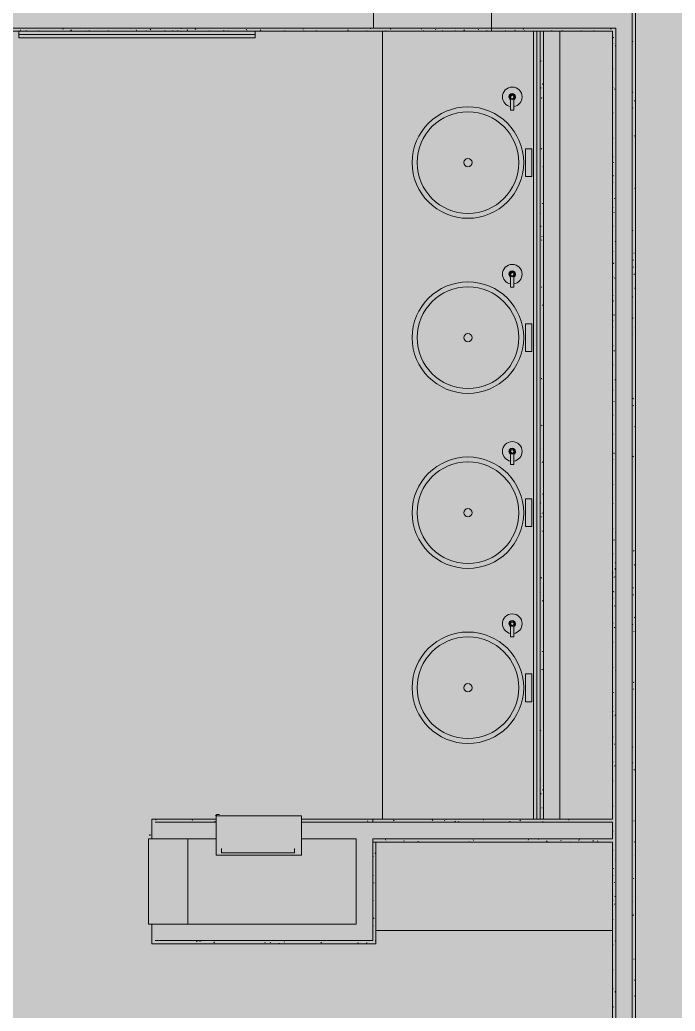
# Model space of a CAD drawing. Header units: inches. Extents: x 4757 to 6765, y 9919 to 10946.
# Drawn here: x 5938.7 to 6038.5, y 10120 to 10271 of the extents above; entities that cross this region are included whole.
import ezdxf

# ---------------------------------------------------------------- set-up
doc = ezdxf.new("R2010")
doc.units = ezdxf.units.IN
doc.header["$MEASUREMENT"] = 0
for name, color, linetype, lineweight in [('A-DETL-GENF', 92, 'Continuous', 9), ('A-EQPM', 7, 'Continuous', 9), ('A-FLOR-CASE', 7, 'Continuous', 9), ('A-WALL-PATT', 111, 'Continuous', 13), ('I-WALL', 2, 'Continuous', 9), ('Propidex Polylines', 7, 'Continuous', 9), ('Rosslyn Plaza North_1777 North Kent St _W632_-09_dwg', 8, 'Continuous', 9), ('S-COLS', 7, 'Continuous', 9)]:
    doc.layers.add(name, color=color, linetype=linetype, lineweight=lineweight)

# ---------------------------------------------------------------- blocks, each defined once
blk = doc.blocks.new('Rosslyn Plaza North_1777 North Kent St _W632_-09_dwg-6954577-Level XX  POWER _ SIGNAL')
at = {"lineweight": 9, "flags": 128}
for points in [[(5969.1, 10149.97), (5968.71, 10149.97), (5968.66, 10149.93), (5968.48, 10149.79)], [(5958.54, 10146.78), (5958.54, 10146.91), (5958.44, 10146.78)], [(5969.42, 10144.79), (5969.42, 10144.16), (5980.54, 10144.16), (5980.54, 10144.79)]]:
    blk.add_lwpolyline(points, dxfattribs=at)
at = {"layer": 'A-EQPM', "flags": 128}
for points in [[(5974.54, 10269.29), (5974.54, 10268.29), (5938.54, 10268.29), (5938.54, 10269.29), (5938.54, 10268.79), (5974.54, 10268.79), (5974.54, 10269.29), (5938.54, 10269.29)], [(6017.92, 10149.29), (6016.92, 10149.29), (6016.92, 10269.29), (6017.92, 10269.29), (6017.42, 10269.29), (6017.42, 10149.29), (6017.92, 10149.29), (6017.92, 10269.29)], [(5968.6, 10143.79), (5981.6, 10143.79), (5981.6, 10149.79), (5968.6, 10149.79)], [(5964.29, 10133.29), (5964.29, 10146.29), (5958.29, 10146.29), (5958.29, 10133.29)]]:
    blk.add_lwpolyline(points, close=True, dxfattribs=at)
for points in [[(6013.42, 10259.19), (6013.42, 10257.29), (6013.92, 10257.29), (6013.92, 10259.19)], [(6013.42, 10232.19), (6013.42, 10230.29), (6013.92, 10230.29), (6013.92, 10232.19)], [(6013.42, 10205.19), (6013.42, 10203.29), (6013.92, 10203.29), (6013.92, 10205.19)], [(6013.42, 10178.94), (6013.42, 10177.04), (6013.92, 10177.04), (6013.92, 10178.94)]]:
    blk.add_lwpolyline(points, dxfattribs=at)
at = {"layer": 'A-EQPM'}
for centre, radius, start, end in [((6013.67, 10259.29), 1.5, 0, 180), ((6013.67, 10259.29), 1.5, 179.9961, 260.6628), ((6013.67, 10259.29), 0.5, 0, 180), ((6013.67, 10259.29), 0.5, 180.0227, 240.0227), ((6013.67, 10259.29), 0.382, 0, 180), ((6013.67, 10259.29), 0.382, 180, 0), ((6013.67, 10259.29), 0.25, 0, 180), ((6013.67, 10259.29), 0.25, 180, 0), ((6013.67, 10259.29), 1.5, 279.3373, 0.0039), ((6013.67, 10259.29), 0.5, 299.9773, 359.9773), ((6013.67, 10232.29), 1.5, 0, 180), ((6013.67, 10232.29), 1.5, 179.9961, 260.6628), ((6013.67, 10232.29), 0.5, 0, 180), ((6013.67, 10232.29), 0.5, 180.0227, 240.0227), ((6013.67, 10232.29), 0.382, 0, 180), ((6013.67, 10232.29), 0.382, 180, 0), ((6013.67, 10232.29), 0.25, 0, 180), ((6013.67, 10232.29), 0.25, 180, 0), ((6013.67, 10232.29), 1.5, 279.3373, 0.0039), ((6013.67, 10232.29), 0.5, 299.9773, 359.9773), ((6013.67, 10205.29), 1.5, 0, 180), ((6013.67, 10205.29), 0.5, 0, 180), ((6013.67, 10205.29), 1.5, 179.9961, 260.6628), ((6013.67, 10205.29), 0.5, 180.0227, 240.0227), ((6013.67, 10205.29), 0.382, 0, 180), ((6013.67, 10205.29), 0.382, 180, 0), ((6013.67, 10205.29), 0.25, 0, 180), ((6013.67, 10205.29), 0.25, 180, 0), ((6013.67, 10205.29), 1.5, 279.3373, 0.0039), ((6013.67, 10205.29), 0.5, 299.9773, 359.9773), ((6013.67, 10179.04), 1.5, 0, 180), ((6013.67, 10179.04), 1.5, 179.9961, 260.6628), ((6013.67, 10179.04), 0.5, 0, 180), ((6013.67, 10179.04), 0.5, 180.0227, 240.0227), ((6013.67, 10179.04), 0.382, 0, 180), ((6013.67, 10179.04), 0.382, 180, 0), ((6013.67, 10179.04), 0.25, 0, 180), ((6013.67, 10179.04), 0.25, 180, 0), ((6013.67, 10179.04), 1.5, 279.3373, 0.0039), ((6013.67, 10179.04), 0.5, 299.9773, 359.9773)]:
    blk.add_arc(centre, radius, start, end, dxfattribs=at)
at = {"layer": 'A-FLOR-CASE'}
for p, q in [((5993.92, 10269.29), (5993.92, 10149.29)), ((5992.92, 10132.29), (6028.92, 10132.29))]:
    blk.add_line(p, q, dxfattribs=at)
at = {"layer": 'A-FLOR-CASE', "flags": 128}
for points in [[(6015.67, 10247.16), (6016.67, 10247.16), (6016.67, 10251.41), (6015.67, 10251.41)], [(6015.67, 10220.5), (6016.67, 10220.5), (6016.67, 10224.75), (6015.67, 10224.75)], [(6015.67, 10193.83), (6016.67, 10193.83), (6016.67, 10198.08), (6015.67, 10198.08)], [(6015.67, 10167.16), (6016.67, 10167.16), (6016.67, 10171.41), (6015.67, 10171.41)]]:
    blk.add_lwpolyline(points, close=True, dxfattribs=at)
at = {"layer": 'A-FLOR-CASE'}
for centre in [(6006.92, 10249.29), (6006.92, 10222.62), (6006.92, 10195.95), (6006.92, 10169.29)]:
    blk.add_circle(centre, 0.625, dxfattribs=at)
for centre, radius, start, end in [((6006.92, 10249.29), 8.49, 0, 180), ((6006.92, 10249.29), 7.74, 0, 180), ((6006.92, 10249.29), 8.49, 180, 0), ((6006.92, 10249.29), 7.74, 180, 0), ((6006.92, 10222.62), 8.49, 0, 180), ((6006.92, 10222.62), 7.74, 0, 180), ((6006.92, 10222.62), 8.49, 180, 0), ((6006.92, 10222.62), 7.74, 180, 0), ((6006.92, 10195.95), 8.49, 0, 180), ((6006.92, 10195.95), 7.74, 0, 180), ((6006.92, 10195.95), 8.49, 180, 0), ((6006.92, 10195.95), 7.74, 180, 0), ((6006.92, 10169.29), 8.49, 0, 180), ((6006.92, 10169.29), 7.74, 0, 180), ((6006.92, 10169.29), 8.49, 180, 0), ((6006.92, 10169.29), 7.74, 180, 0)]:
    blk.add_arc(centre, radius, start, end, dxfattribs=at)
at = {"layer": 'A-WALL-PATT', "color": 7, "lineweight": 9}
for p, q in [((5938.81, 10269.53), (5938.75, 10269.42)), ((5939.63, 10269.35), (5939.75, 10269.35)), ((5941.55, 10269.35), (5941.67, 10269.35)), ((5945.29, 10269.58), (5945.23, 10269.69)), ((5946.35, 10269.35), (5946.47, 10269.35)), ((5946.55, 10269.5), (5946.49, 10269.39)), ((5946.57, 10269.29), (5946.54, 10269.34)), ((5948.69, 10269.37), (5948.65, 10269.29)), ((5949.23, 10269.35), (5949.35, 10269.35)), ((5952.11, 10269.35), (5952.23, 10269.35)), ((5955.18, 10269.75), (5955.15, 10269.79)), ((5955.59, 10269.79), (5955.54, 10269.71)), ((5956.49, 10269.4), (5956.43, 10269.5)), ((5957.87, 10269.35), (5957.99, 10269.35)), ((5958.63, 10269.52), (5958.57, 10269.63)), ((5960.75, 10269.35), (5960.88, 10269.35)), ((5962.03, 10269.43), (5961.97, 10269.32)), ((5962.67, 10269.35), (5962.79, 10269.35)), ((5963.34, 10269.78), (5963.28, 10269.67)), ((5964.23, 10269.43), (5964.17, 10269.54)), ((5965.48, 10269.65), (5965.42, 10269.54)), ((5967.47, 10269.35), (5967.59, 10269.35)), ((5969.83, 10269.33), (5969.76, 10269.45)), ((5970.35, 10269.35), (5970.47, 10269.35)), ((5973.22, 10269.62), (5973.16, 10269.51)), ((5973.23, 10269.35), (5973.35, 10269.35)), ((5975.37, 10269.49), (5975.3, 10269.38)), ((5978.99, 10269.35), (5979.11, 10269.35)), ((5981.85, 10269.63), (5981.79, 10269.74)), ((5981.87, 10269.35), (5981.99, 10269.35)), ((5983.79, 10269.35), (5983.92, 10269.35)), ((5988.59, 10269.35), (5988.71, 10269.35)), ((5988.7, 10269.55), (5988.64, 10269.44)), ((5991.47, 10269.35), (5991.59, 10269.35)), ((5992.16, 10269.77), (5992.09, 10269.66)), ((5994.35, 10269.35), (5994.47, 10269.35)), ((5995.19, 10269.57), (5995.12, 10269.68)), ((5996.46, 10269.29), (5996.44, 10269.33)), ((5999.9, 10269.74), (5999.83, 10269.63)), ((6000.11, 10269.35), (6000.23, 10269.35)), ((6002.04, 10269.61), (6001.98, 10269.5)), ((6002.99, 10269.35), (6003.11, 10269.35)), ((6004.91, 10269.35), (6005.03, 10269.35)), ((6005.07, 10269.73), (6005.04, 10269.79)), ((6006.38, 10269.38), (6006.32, 10269.49)), ((6008.52, 10269.51), (6008.46, 10269.62)), ((6009.71, 10269.35), (6009.83, 10269.35)), ((6012.59, 10269.35), (6012.71, 10269.35)), ((6014.07, 10269.32), (6014.05, 10269.29)), ((6014.12, 10269.41), (6014.06, 10269.52)), ((6015.38, 10269.67), (6015.31, 10269.56)), ((6015.47, 10269.35), (6015.59, 10269.35)), ((6018.77, 10269.79), (6018.77, 10269.78)), ((6019.72, 10269.32), (6019.65, 10269.43)), ((6021.23, 10269.35), (6021.35, 10269.35)), ((6024.11, 10269.35), (6024.23, 10269.35)), ((6026.03, 10269.35), (6026.15, 10269.35)), ((6026.53, 10269.79), (6026.51, 10269.75)), ((6028.71, 10269.73), (6028.65, 10269.62)), ((6029.07, 10268.42), (6029, 10268.31)), ((6032.04, 10267.81), (6031.98, 10267.7)), ((6018.35, 10267.43), (6018.42, 10267.43)), ((6028.92, 10267.43), (6029.03, 10267.43)), ((6029.42, 10267.11), (6029.35, 10267)), ((6018.09, 10264.78), (6018.03, 10264.67)), ((6018.35, 10265.51), (6018.42, 10265.51)), ((6028.92, 10263.59), (6029.03, 10263.59)), ((6032.42, 10264.6), (6032.42, 10264.6)), ((6018.35, 10262.63), (6018.42, 10262.63)), ((6018.09, 10260.62), (6018.03, 10260.73)), ((6018.32, 10261.32), (6018.25, 10261.21)), ((6028.92, 10260.71), (6029.03, 10260.71)), ((6029.28, 10260.43), (6029.22, 10260.54)), ((6018.19, 10259.18), (6018.12, 10259.07)), ((6032, 10260.07), (6031.94, 10259.96)), ((6032.36, 10258.76), (6032.29, 10258.65)), ((6032.03, 10257.59), (6031.97, 10257.7)), ((6018.35, 10256.87), (6018.42, 10256.87)), ((6028.92, 10256.87), (6029.03, 10256.87)), ((6018.35, 10254.95), (6018.42, 10254.95)), ((6028.92, 10253.03), (6029.03, 10253.03)), ((6029.42, 10253.67), (6029.41, 10253.66)), ((6032.29, 10253.3), (6032.23, 10253.41)), ((6032.42, 10253.11), (6032.39, 10253.05)), ((6018.15, 10251.44), (6018.09, 10251.33)), ((6018.35, 10252.07), (6018.42, 10252.07)), ((6028.92, 10250.15), (6029.03, 10250.15)), ((6018.38, 10248.59), (6018.32, 10248.7)), ((6029.09, 10249.24), (6029.03, 10249.35)), ((6029.09, 10247.34), (6029.03, 10247.23)), ((6018.35, 10246.31), (6018.42, 10246.31)), ((6028.92, 10246.31), (6029.03, 10246.31)), ((6032.42, 10245.42), (6032.35, 10245.31)), ((6018.35, 10244.39), (6018.42, 10244.39)), ((6029.31, 10243.89), (6029.25, 10243.78)), ((6018.29, 10243), (6018.22, 10243.11)), ((6028.92, 10242.47), (6029.03, 10242.47)), ((6017.94, 10241.69), (6017.92, 10241.71)), ((6017.99, 10241.56), (6017.93, 10241.45)), ((6018.35, 10241.51), (6018.42, 10241.51)), ((6029.18, 10241.74), (6029.12, 10241.63)), ((6018.06, 10239.54), (6018, 10239.65)), ((6028.92, 10239.59), (6029.03, 10239.59)), ((6032.03, 10238.99), (6031.97, 10238.88)), ((6018.19, 10237.4), (6018.13, 10237.51)), ((6018.21, 10238.1), (6018.15, 10237.99)), ((6029.39, 10237.21), (6029.32, 10237.32)), ((6018.35, 10235.75), (6018.42, 10235.75)), ((6028.92, 10235.75), (6029.03, 10235.75)), ((6032.14, 10234.37), (6032.07, 10234.48)), ((6032.25, 10235.54), (6032.19, 10235.43)), ((6018.35, 10233.83), (6018.42, 10233.83)), ((6029.15, 10234), (6029.09, 10233.89)), ((6032.12, 10233.4), (6032.06, 10233.29)), ((6028.92, 10231.91), (6029.03, 10231.91)), ((6029.29, 10231.62), (6029.23, 10231.73)), ((6032.27, 10232.22), (6032.2, 10232.33)), ((6032.42, 10231.99), (6032.41, 10231.97)), ((6018.18, 10230.36), (6018.12, 10230.25)), ((6018.35, 10230.95), (6018.42, 10230.95)), ((6028.94, 10230.3), (6028.92, 10230.34)), ((6032.4, 10230.08), (6032.33, 10230.19)), ((6028.92, 10229.03), (6029.03, 10229.03)), ((6032.04, 10228.77), (6031.98, 10228.88)), ((6018.36, 10227.52), (6018.29, 10227.63)), ((6029.07, 10228.16), (6029.01, 10228.27)), ((6029.2, 10226.02), (6029.13, 10226.13)), ((6032.09, 10225.66), (6032.03, 10225.55)), ((6018.35, 10225.19), (6018.42, 10225.19)), ((6028.92, 10225.19), (6029.03, 10225.19)), ((6028.99, 10224.12), (6028.92, 10224.01)), ((6032.42, 10224.3), (6032.38, 10224.24)), ((6018.35, 10223.27), (6018.42, 10223.27)), ((6031.95, 10223.17), (6031.92, 10223.23)), ((6028.92, 10221.35), (6029.03, 10221.35)), ((6018.35, 10220.39), (6018.42, 10220.39)), ((6029.21, 10220.67), (6029.15, 10220.56)), ((6028.92, 10218.47), (6029.03, 10218.47)), ((6018.17, 10216.32), (6018.1, 10216.43)), ((6029.36, 10216.14), (6029.3, 10216.25)), ((6031.93, 10215.77), (6031.92, 10215.76)), ((6018.35, 10214.63), (6018.42, 10214.63)), ((6028.92, 10214.63), (6029.03, 10214.63)), ((6032.11, 10213.29), (6032.05, 10213.4)), ((6018.35, 10212.71), (6018.42, 10212.71)), ((6029.18, 10212.93), (6029.11, 10212.82)), ((6032.15, 10212.32), (6032.09, 10212.21)), ((6028.92, 10210.79), (6029.03, 10210.79)), ((6018.2, 10209.29), (6018.14, 10209.18)), ((6018.35, 10209.83), (6018.42, 10209.83)), ((6032.37, 10209), (6032.31, 10209.12)), ((6028.92, 10207.91), (6029.03, 10207.91)), ((6018.42, 10205.82), (6018.36, 10205.72)), ((6018.42, 10204.37), (6018.4, 10204.41)), ((6029.17, 10204.94), (6029.11, 10205.05)), ((6032.12, 10204.58), (6032.05, 10204.47)), ((6018.3, 10203.69), (6018.23, 10203.58)), ((6018.35, 10204.07), (6018.42, 10204.07)), ((6028.92, 10204.07), (6029.03, 10204.07)), ((6032.42, 10203.18), (6032.4, 10203.16)), ((6018.35, 10202.15), (6018.42, 10202.15)), ((6031.92, 10202.1), (6031.92, 10202.11)), ((6028.92, 10200.23), (6029.03, 10200.23)), ((6018.36, 10198.7), (6018.3, 10198.81)), ((6018.35, 10199.27), (6018.42, 10199.27)), ((6018.01, 10197.39), (6017.95, 10197.5)), ((6028.92, 10197.35), (6029.03, 10197.35)), ((6018.14, 10195.25), (6018.08, 10195.36)), ((6018.26, 10195.95), (6018.2, 10195.84)), ((6018.27, 10193.11), (6018.21, 10193.21)), ((6018.35, 10193.51), (6018.42, 10193.51)), ((6028.92, 10193.51), (6029.03, 10193.51)), ((6029.42, 10193), (6029.4, 10193.03)), ((6017.92, 10191.79), (6017.92, 10191.79)), ((6018.35, 10191.59), (6018.42, 10191.59)), ((6029.2, 10191.85), (6029.14, 10191.74)), ((6028.92, 10189.67), (6029.03, 10189.67)), ((6032.22, 10190.07), (6032.15, 10190.18)), ((6018.35, 10188.71), (6018.42, 10188.71)), ((6029.42, 10188.39), (6029.36, 10188.29)), ((6032.34, 10187.93), (6032.28, 10188.04)), ((6028.92, 10186.79), (6029.03, 10186.79)), ((6029.29, 10186.25), (6029.23, 10186.15)), ((6029.37, 10187.32), (6029.31, 10187.43)), ((6018.1, 10186.07), (6018.04, 10185.96)), ((6029.02, 10186.01), (6028.96, 10186.12)), ((6032.42, 10185.88), (6032.41, 10185.9)), ((6017.97, 10183.92), (6017.92, 10183.83)), ((6018.42, 10183.25), (6018.37, 10183.33)), ((6029.15, 10183.87), (6029.08, 10183.98)), ((6032.12, 10184.47), (6032.06, 10184.58)), ((6032.14, 10183.5), (6032.08, 10183.39)), ((6018.32, 10182.61), (6018.26, 10182.5)), ((6018.35, 10182.95), (6018.42, 10182.95)), ((6028.92, 10182.95), (6029.03, 10182.95)), ((6029.28, 10181.72), (6029.21, 10181.83)), ((6018.35, 10181.03), (6018.42, 10181.03)), ((6028.92, 10180.41), (6028.92, 10180.42)), ((6028.92, 10179.11), (6029.03, 10179.11)), ((6032.03, 10178.88), (6031.96, 10178.99)), ((6032.36, 10180.05), (6032.3, 10179.94)), ((6018.35, 10178.15), (6018.42, 10178.15)), ((6029.26, 10178.52), (6029.2, 10178.41)), ((6032.23, 10177.91), (6032.17, 10177.8)), ((6017.99, 10176.31), (6017.92, 10176.42)), ((6017.94, 10176.18), (6017.92, 10176.15)), ((6028.92, 10176.23), (6029.03, 10176.23)), ((6018.29, 10174.87), (6018.23, 10174.76)), ((6018.25, 10172.03), (6018.18, 10172.14)), ((6018.35, 10172.39), (6018.42, 10172.39)), ((6028.92, 10172.39), (6029.03, 10172.39)), ((6029.42, 10171.88), (6029.38, 10171.95)), ((6018.35, 10170.47), (6018.42, 10170.47)), ((6032.2, 10170.17), (6032.14, 10170.06)), ((6028.92, 10168.55), (6029.03, 10168.55)), ((6029.1, 10168.63), (6029.03, 10168.52)), ((6032.19, 10169), (6032.13, 10169.11)), ((6018.35, 10167.59), (6018.42, 10167.59)), ((6028.97, 10166.49), (6028.92, 10166.4)), ((6028.92, 10165.67), (6029.03, 10165.67)), ((6028.99, 10164.93), (6028.93, 10165.04)), ((6029.32, 10165.18), (6029.26, 10165.07)), ((6032.42, 10164.76), (6032.38, 10164.82)), ((6018, 10162.85), (6017.93, 10162.74)), ((6018.35, 10161.83), (6018.42, 10161.83)), ((6028.92, 10161.83), (6029.03, 10161.83)), ((6029.25, 10160.65), (6029.19, 10160.76)), ((6018.35, 10159.91), (6018.42, 10159.91)), ((6032.04, 10160.29), (6031.97, 10160.17)), ((6028.93, 10158.75), (6028.92, 10158.72)), ((6028.92, 10157.99), (6029.03, 10157.99)), ((6032, 10157.8), (6031.94, 10157.91)), ((6018.35, 10157.03), (6018.42, 10157.03)), ((6029.29, 10157.44), (6029.22, 10157.33)), ((6032.26, 10156.83), (6032.2, 10156.72)), ((6017.96, 10155.11), (6017.92, 10155.03)), ((6018.42, 10154.45), (6018.38, 10154.52)), ((6028.92, 10155.11), (6029.03, 10155.11)), ((6018.09, 10153.1), (6018.03, 10153.21)), ((6018.31, 10153.8), (6018.25, 10153.69)), ((6018.22, 10150.95), (6018.16, 10151.06)), ((6018.35, 10151.27), (6018.42, 10151.27)), ((6028.92, 10151.27), (6029.03, 10151.27)), ((5959.41, 10149.14), (5959.34, 10149.25)), ((5965, 10149.05), (5964.94, 10149.16)), ((5966.26, 10148.79), (5966.25, 10148.81)), ((5968.46, 10148.83), (5968.39, 10148.94)), ((5986.62, 10148.82), (5986.6, 10148.79)), ((5990.36, 10149.28), (5990.36, 10149.29)), ((5991.68, 10148.93), (5991.61, 10149.04)), ((5995.67, 10149.13), (5995.61, 10149.02)), ((6001.56, 10149.09), (6001.49, 10149.2)), ((6003.41, 10149.1), (6003.35, 10148.99)), ((6003.7, 10149.22), (6003.66, 10149.29)), ((6005.01, 10148.87), (6004.95, 10148.98)), ((6005.55, 10148.97), (6005.49, 10148.86)), ((6009.3, 10149.13), (6009.23, 10149.24)), ((6013.29, 10148.94), (6013.23, 10148.83)), ((6014.9, 10149.03), (6014.83, 10149.14)), ((6015.43, 10148.81), (6015.42, 10148.79)), ((6016.15, 10148.79), (6016.14, 10148.79)), ((6018.35, 10148.81), (6018.29, 10148.92)), ((6018.35, 10149.35), (6018.42, 10149.35)), ((6022.34, 10149.25), (6022.28, 10149.14)), ((6023.9, 10148.79), (6023.88, 10148.83)), ((6028.77, 10148.87), (6028.72, 10148.79)), ((6032.23, 10149.09), (6032.16, 10148.98)), ((6028.92, 10147.43), (6029.03, 10147.43)), ((5994.43, 10146.08), (5994.36, 10146.19)), ((5997.2, 10146.03), (5997.14, 10145.92)), ((5999.35, 10145.9), (5999.28, 10145.79)), ((6004.31, 10146.25), (6004.29, 10146.29)), ((6007.09, 10145.87), (6007.04, 10145.79)), ((6007.76, 10146.02), (6007.7, 10146.13)), ((6012.05, 10146.28), (6012.05, 10146.29)), ((6016.14, 10146.19), (6016.07, 10146.08)), ((6017.65, 10146.19), (6017.59, 10146.29)), ((6018.96, 10145.84), (6018.89, 10145.95)), ((6021.1, 10145.96), (6021.04, 10146.07)), ((6022.57, 10145.8), (6022.56, 10145.79)), ((6023.88, 10146.15), (6023.81, 10146.04)), ((6026.02, 10146.02), (6025.96, 10145.91)), ((6026.7, 10145.87), (6026.63, 10145.98)), ((6028.99, 10145.41), (6028.93, 10145.3)), ((6032.29, 10145.78), (6032.23, 10145.89)), ((5992.79, 10144.15), (5992.73, 10144.04)), ((6028.92, 10144.55), (6029.03, 10144.55)), ((5992.43, 10143.59), (5992.55, 10143.59)), ((6029.42, 10143.08), (6029.39, 10143.13)), ((6032.42, 10143.64), (6032.36, 10143.74)), ((6029.1, 10141.71), (6029.03, 10141.82)), ((5992.43, 10140.71), (5992.55, 10140.71)), ((5992.67, 10139.53), (5992.61, 10139.64)), ((6028.92, 10140.71), (6029.03, 10140.71)), ((6029.23, 10139.57), (6029.16, 10139.68)), ((6032.2, 10140.18), (6032.14, 10140.29)), ((5992.43, 10136.87), (5992.55, 10136.87)), ((6028.96, 10137.67), (6028.92, 10137.6)), ((6028.92, 10136.87), (6029.03, 10136.87)), ((6029.31, 10136.36), (6029.25, 10136.25)), ((6029.35, 10137.43), (6029.29, 10137.54)), ((6031.93, 10137.07), (6031.92, 10137.04)), ((6031.98, 10136.72), (6031.92, 10136.83)), ((6029, 10136.12), (6028.94, 10136.23)), ((5992.63, 10134.26), (5992.56, 10134.15)), ((6028.92, 10133.99), (6029.03, 10133.99)), ((6032.11, 10134.58), (6032.04, 10134.69)), ((5992.43, 10133.03), (5992.55, 10133.03)), ((5992.5, 10132.12), (5992.43, 10132.01)), ((5964.86, 10130.34), (5964.83, 10130.29)), ((5965.68, 10130.59), (5965.62, 10130.71)), ((5966.18, 10130.69), (5966.11, 10130.58)), ((5966.97, 10130.29), (5966.93, 10130.35)), ((5968.32, 10130.56), (5968.26, 10130.45)), ((5975.56, 10130.76), (5975.55, 10130.79)), ((5976.06, 10130.53), (5976, 10130.42)), ((5976.87, 10130.41), (5976.81, 10130.52)), ((5978.2, 10130.4), (5978.14, 10130.29)), ((5979.02, 10130.54), (5978.95, 10130.65)), ((5980.27, 10130.29), (5980.26, 10130.29)), ((5984.61, 10130.44), (5984.55, 10130.55)), ((5985.08, 10130.79), (5985.05, 10130.73)), ((5990.21, 10130.35), (5990.15, 10130.46)), ((5991.54, 10130.46), (5991.47, 10130.35)), ((5992.85, 10130.81), (5992.79, 10130.7)), ((6029.4, 10130.77), (6029.34, 10130.66)), ((6028.92, 10130.15), (6029.03, 10130.15)), ((6032.25, 10128.01), (6032.19, 10127.9)), ((6028.92, 10126.31), (6029.03, 10126.31)), ((6032.27, 10124.7), (6032.21, 10124.81)), ((6032.42, 10124.46), (6032.41, 10124.45)), ((6028.92, 10123.43), (6029.03, 10123.43)), ((6029.37, 10123.03), (6029.31, 10122.92)), ((6032.34, 10122.42), (6032.28, 10122.31)), ((6029.07, 10120.64), (6029.01, 10120.75))]:
    blk.add_line(p, q, dxfattribs=at)
at = {"layer": 'I-WALL', "color": 7}
for p, q in [((5974.54, 10269.29), (6016.92, 10269.29)), ((6018.42, 10149.29), (6018.42, 10269.29)), ((5968.6, 10148.79), (5959.29, 10148.79)), ((6016.92, 10149.29), (5981.6, 10149.29)), ((5992.42, 10148.79), (5992.42, 10149.29)), ((6017.92, 10149.29), (6020.92, 10149.29)), ((5964.29, 10146.29), (5968.6, 10146.29)), ((5992.92, 10145.79), (5992.42, 10145.79))]:
    blk.add_line(p, q, dxfattribs=at)
at = {"layer": 'I-WALL', "color": 7, "flags": 128}
for points in [[(6032.42, 10058.29), (6032.42, 10097.03), (6124.68, 10097.03), (6124.68, 10036.78), (6073.18, 10036.78), (6073.18, 10033.28), (6128.18, 10033.28), (6128.18, 10097.03), (6247.92, 10097.03), (6247.92, 10369.29), (6057.43, 10369.29), (6057.43, 10365.79), (6244.42, 10365.79), (6244.42, 10100.53), (6032.42, 10100.53), (6032.42, 10272.79), (6010.54, 10272.79)], [(6010.54, 10272.29), (6031.92, 10272.29), (6031.92, 10058.29)], [(5830.8, 10259.29), (5830.8, 10269.79), (5992.53, 10269.79)], [(6010.54, 10269.79), (6029.42, 10269.79), (6029.42, 10058.29)], [(6020.92, 10269.29), (6028.92, 10269.29), (6028.92, 10149.29), (6020.92, 10149.29), (6020.92, 10269.29), (6017.92, 10269.29)], [(5968.6, 10149.29), (5958.79, 10149.29), (5958.79, 10146.29)], [(5981.6, 10148.79), (6028.92, 10148.79), (6028.92, 10146.29), (5992.42, 10146.29), (5992.42, 10130.79), (5959.29, 10130.79)], [(5958.79, 10133.29), (5958.79, 10130.29), (5992.92, 10130.29), (5992.92, 10145.79), (6028.92, 10145.79), (6028.92, 10059.79), (6006.92, 10059.79), (6006.92, 10036.78), (5972.42, 10036.78), (5972.42, 10033.28), (6037.18, 10033.28), (6037.18, 10036.78), (6032.42, 10036.78)], [(5981.6, 10146.29), (5989.92, 10146.29), (5989.92, 10133.29), (5964.29, 10133.29)]]:
    blk.add_lwpolyline(points, dxfattribs=at)
at = {"layer": 'Propidex Polylines', "flags": 128}
blk.add_lwpolyline([(6010.53, 10269.29), (6010.53, 10369.28), (6010.53, 10269.29), (5831.79, 10269.29), (5831.79, 10116.91), (5918.57, 10116.91), (5918.57, 10033.28), (6128.43, 10033.28), (6128.43, 10097.03), (6247.91, 10097.03), (6247.91, 10369.25), (6010.53, 10369.25), (5726.04, 10369.25), (5726.04, 10033.28), (5832.79, 10033.28), (5832.79, 10047.53), (5863.4, 10047.53), (5863.4, 10029.28), (5878.55, 10029.28), (5878.55, 10033.28), (5918.57, 10033.28), (5918.57, 10116.91), (5831.79, 10116.91), (5831.79, 10269.29)], close=True, dxfattribs=at)
at = {"layer": 'S-COLS', "flags": 128}
blk.add_lwpolyline([(6010.53, 10299.79), (5992.53, 10299.79), (5992.53, 10269.79), (6010.53, 10269.79)], close=True, dxfattribs=at)

msp = doc.modelspace()

# ---------------------------------------------------------------- hatches: boundary and pattern name
at = {"layer": 'A-DETL-GENF'}
h = msp.add_hatch(color=9, dxfattribs=at)
h.paths.add_polyline_path([(5271.56, 10032.53), (5594.79, 10032.53), (5594.79, 10369.29), (5194.41, 10369.29), (5194.41, 10221.28), (5246.43, 10221.28), (5246.43, 10032.53)], flags=0)
h.paths.add_polyline_path([(5726.04, 10033.28), (6128.43, 10033.28), (6128.43, 10097.03), (6247.91, 10097.03), (6247.91, 10186.79), (6246.16, 10186.79), (6246.16, 10215.79), (6247.91, 10215.79), (6247.91, 10369.29), (5726.04, 10369.29), (5726.04, 10218.14)], flags=0)

# ---------------------------------------------------------------- block references
at = {"layer": 'Rosslyn Plaza North_1777 North Kent St _W632_-09_dwg', "color": 7}
msp.add_blockref('Rosslyn Plaza North_1777 North Kent St _W632_-09_dwg-6954577-Level XX  POWER _ SIGNAL', (0, 0), dxfattribs=at)

doc.saveas('drawing.dxf')
